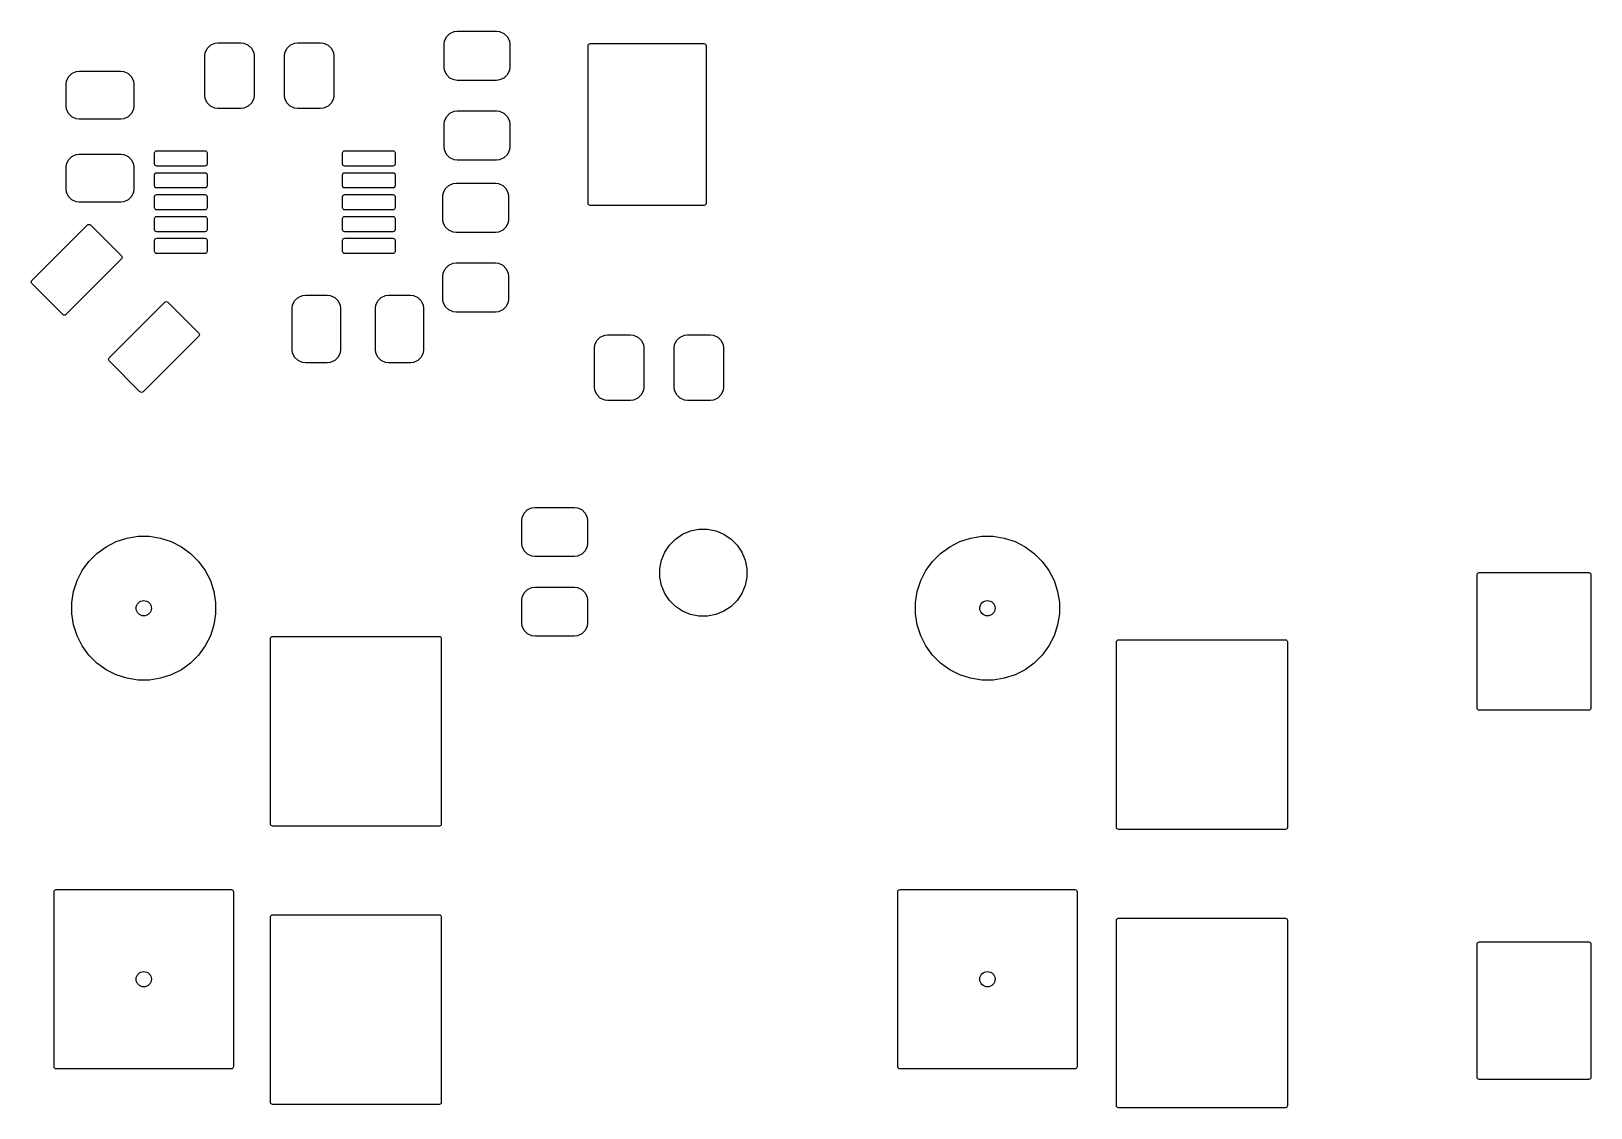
# Model space of a CAD drawing. Header units: inches. Extents: x 0.27 to 5.32, y 0.14 to 3.22.
# Drawn here: x 1.335 to 2.74, y 0.145 to 1.115 of the extents above; entities that cross this region are included whole.
import ezdxf

# ---------------------------------------------------------------- set-up
doc = ezdxf.new("R2010")
doc.units = ezdxf.units.IN
doc.header["$MEASUREMENT"] = 0
doc.layers.add('BLACK', color=250, linetype='CONTINUOUS')

msp = doc.modelspace()

# ---------------------------------------------------------------- linework, layer by layer
at = {"layer": 'BLACK', "linetype": 'CONTINUOUS'}
for p, q in [((1.7073, 1.1058), (1.7091, 1.1098)), ((1.7091, 1.1098), (1.7122, 1.1129)), ((1.7122, 1.1129), (1.7161, 1.1146)), ((1.7161, 1.1146), (1.7188, 1.1149)), ((1.7188, 1.1149), (1.7543, 1.1149)), ((1.7543, 1.1149), (1.757, 1.1146)), ((1.757, 1.1146), (1.7609, 1.1129)), ((1.7609, 1.1129), (1.764, 1.1098)), ((1.764, 1.1098), (1.7658, 1.1058)), ((1.4918, 1.0953), (1.4935, 1.0992)), ((1.4935, 1.0992), (1.4966, 1.1023)), ((1.4966, 1.1023), (1.5006, 1.1041)), ((1.5006, 1.1041), (1.5033, 1.1044)), ((1.5033, 1.1044), (1.524, 1.1044)), ((1.524, 1.1044), (1.5267, 1.1041)), ((1.5267, 1.1041), (1.5306, 1.1023)), ((1.5306, 1.1023), (1.5337, 1.0992)), ((1.5337, 1.0992), (1.5355, 1.0953)), ((1.5636, 1.0953), (1.5654, 1.0992)), ((1.5654, 1.0992), (1.5685, 1.1023)), ((1.5685, 1.1023), (1.5724, 1.1041)), ((1.5724, 1.1041), (1.5751, 1.1044)), ((1.5751, 1.1044), (1.5958, 1.1044)), ((1.5958, 1.1044), (1.5985, 1.1041)), ((1.5985, 1.1041), (1.6025, 1.1023)), ((1.6025, 1.1023), (1.6055, 1.0992)), ((1.6055, 1.0992), (1.6073, 1.0953)), ((1.707, 1.1031), (1.7073, 1.1058)), ((1.707, 1.0824), (1.707, 1.1031)), ((1.7658, 1.1058), (1.7661, 1.1031)), ((1.7661, 1.1031), (1.7661, 1.0824)), ((1.8366, 1.1017), (1.8368, 1.1025)), ((1.8366, 0.96), (1.8366, 1.1017)), ((1.8368, 1.1025), (1.8372, 1.1031)), ((1.8372, 1.1031), (1.8378, 1.1035)), ((1.8378, 1.1035), (1.8386, 1.1037)), ((1.8386, 1.1037), (1.941, 1.1037)), ((1.941, 1.1037), (1.9417, 1.1035)), ((1.9417, 1.1035), (1.9423, 1.1031)), ((1.9423, 1.1031), (1.9428, 1.1025)), ((1.9428, 1.1025), (1.9429, 1.1017)), ((1.9429, 1.1017), (1.9429, 0.96)), ((1.4915, 1.0926), (1.4918, 1.0953)), ((1.4915, 1.0571), (1.4915, 1.0926)), ((1.5355, 1.0953), (1.5358, 1.0926)), ((1.5358, 1.0926), (1.5358, 1.0571)), ((1.5633, 1.0926), (1.5636, 1.0953)), ((1.5633, 1.0571), (1.5633, 1.0926)), ((1.6073, 1.0953), (1.6076, 1.0926)), ((1.6076, 1.0926), (1.6076, 1.0571)), ((1.7073, 1.0797), (1.707, 1.0824)), ((1.7661, 1.0824), (1.7658, 1.0797)), ((1.3666, 1.0672), (1.3669, 1.0699)), ((1.3669, 1.0699), (1.3686, 1.0738)), ((1.3686, 1.0738), (1.3717, 1.0769)), ((1.3717, 1.0769), (1.3757, 1.0787)), ((1.3757, 1.0787), (1.3784, 1.079)), ((1.3784, 1.079), (1.4158, 1.079)), ((1.4158, 1.079), (1.4185, 1.0787)), ((1.4185, 1.0787), (1.4225, 1.0769)), ((1.4225, 1.0769), (1.4255, 1.0738)), ((1.4255, 1.0738), (1.4273, 1.0699)), ((1.4273, 1.0699), (1.4276, 1.0672)), ((1.7091, 1.0758), (1.7073, 1.0797)), ((1.7122, 1.0727), (1.7091, 1.0758)), ((1.7161, 1.071), (1.7122, 1.0727)), ((1.7188, 1.0706), (1.7161, 1.071)), ((1.7543, 1.0706), (1.7188, 1.0706)), ((1.757, 1.071), (1.7543, 1.0706)), ((1.7609, 1.0727), (1.757, 1.071)), ((1.764, 1.0758), (1.7609, 1.0727)), ((1.7658, 1.0797), (1.764, 1.0758)), ((1.3666, 1.0475), (1.3666, 1.0672)), ((1.4276, 1.0672), (1.4276, 1.0475)), ((1.4918, 1.0544), (1.4915, 1.0571)), ((1.4935, 1.0505), (1.4918, 1.0544)), ((1.5355, 1.0544), (1.5337, 1.0505)), ((1.5358, 1.0571), (1.5355, 1.0544)), ((1.5636, 1.0544), (1.5633, 1.0571)), ((1.5654, 1.0505), (1.5636, 1.0544)), ((1.6073, 1.0544), (1.6055, 1.0505)), ((1.6076, 1.0571), (1.6073, 1.0544)), ((1.3669, 1.0448), (1.3666, 1.0475)), ((1.3686, 1.0408), (1.3669, 1.0448)), ((1.3717, 1.0377), (1.3686, 1.0408)), ((1.4255, 1.0408), (1.4225, 1.0377)), ((1.4273, 1.0448), (1.4255, 1.0408)), ((1.4276, 1.0475), (1.4273, 1.0448)), ((1.4966, 1.0474), (1.4935, 1.0505)), ((1.5006, 1.0456), (1.4966, 1.0474)), ((1.5033, 1.0453), (1.5006, 1.0456)), ((1.524, 1.0453), (1.5033, 1.0453)), ((1.5267, 1.0456), (1.524, 1.0453)), ((1.5306, 1.0474), (1.5267, 1.0456)), ((1.5337, 1.0505), (1.5306, 1.0474)), ((1.5685, 1.0474), (1.5654, 1.0505)), ((1.5724, 1.0456), (1.5685, 1.0474)), ((1.5751, 1.0453), (1.5724, 1.0456)), ((1.5958, 1.0453), (1.5751, 1.0453)), ((1.5985, 1.0456), (1.5958, 1.0453)), ((1.6025, 1.0474), (1.5985, 1.0456)), ((1.6055, 1.0505), (1.6025, 1.0474)), ((1.7091, 1.0379), (1.7122, 1.041)), ((1.7122, 1.041), (1.7161, 1.0428)), ((1.7161, 1.0428), (1.7188, 1.0431)), ((1.7188, 1.0431), (1.7543, 1.0431)), ((1.7543, 1.0431), (1.757, 1.0428)), ((1.757, 1.0428), (1.7609, 1.041)), ((1.7609, 1.041), (1.764, 1.0379)), ((1.3757, 1.036), (1.3717, 1.0377)), ((1.3784, 1.0357), (1.3757, 1.036)), ((1.4158, 1.0357), (1.3784, 1.0357)), ((1.4185, 1.036), (1.4158, 1.0357)), ((1.4225, 1.0377), (1.4185, 1.036)), ((1.707, 1.0313), (1.7073, 1.034)), ((1.707, 1.0106), (1.707, 1.0313)), ((1.7073, 1.034), (1.7091, 1.0379)), ((1.764, 1.0379), (1.7658, 1.034)), ((1.7658, 1.034), (1.7661, 1.0313)), ((1.7661, 1.0313), (1.7661, 1.0106)), ((1.3669, 0.9951), (1.3686, 0.999)), ((1.3686, 0.999), (1.3717, 1.0021)), ((1.3717, 1.0021), (1.3757, 1.0039)), ((1.3757, 1.0039), (1.3784, 1.0042)), ((1.3784, 1.0042), (1.4158, 1.0042)), ((1.4158, 1.0042), (1.4185, 1.0039)), ((1.4185, 1.0039), (1.4225, 1.0021)), ((1.4225, 1.0021), (1.4255, 0.999)), ((1.4255, 0.999), (1.4273, 0.9951)), ((1.4463, 1.0052), (1.4464, 1.0059)), ((1.4463, 0.9953), (1.4463, 1.0052)), ((1.4464, 1.0059), (1.4469, 1.0065)), ((1.4469, 1.0065), (1.4475, 1.007)), ((1.4475, 1.007), (1.4483, 1.0071)), ((1.4483, 1.0071), (1.4916, 1.0071)), ((1.4916, 1.0071), (1.4923, 1.007)), ((1.4923, 1.007), (1.493, 1.0065)), ((1.493, 1.0065), (1.4934, 1.0059)), ((1.4934, 1.0059), (1.4935, 1.0052)), ((1.4935, 1.0052), (1.4935, 0.9953)), ((1.6156, 1.0052), (1.6157, 1.0059)), ((1.6156, 0.9953), (1.6156, 1.0052)), ((1.6157, 1.0059), (1.6162, 1.0065)), ((1.6162, 1.0065), (1.6168, 1.007)), ((1.6168, 1.007), (1.6176, 1.0071)), ((1.6176, 1.0071), (1.6609, 1.0071)), ((1.6609, 1.0071), (1.6616, 1.007)), ((1.6616, 1.007), (1.6623, 1.0065)), ((1.6623, 1.0065), (1.6627, 1.0059)), ((1.6627, 1.0059), (1.6628, 1.0052)), ((1.6628, 1.0052), (1.6628, 0.9953)), ((1.7073, 1.0079), (1.707, 1.0106)), ((1.7091, 1.0039), (1.7073, 1.0079)), ((1.7122, 1.0009), (1.7091, 1.0039)), ((1.7161, 0.9991), (1.7122, 1.0009)), ((1.7188, 0.9988), (1.7161, 0.9991)), ((1.7543, 0.9988), (1.7188, 0.9988)), ((1.757, 0.9991), (1.7543, 0.9988)), ((1.7609, 1.0009), (1.757, 0.9991)), ((1.764, 1.0039), (1.7609, 1.0009)), ((1.7658, 1.0079), (1.764, 1.0039)), ((1.7661, 1.0106), (1.7658, 1.0079)), ((1.3666, 0.9924), (1.3669, 0.9951)), ((1.3666, 0.9727), (1.3666, 0.9924)), ((1.4273, 0.9951), (1.4276, 0.9924)), ((1.4276, 0.9924), (1.4276, 0.9727)), ((1.4464, 0.9946), (1.4463, 0.9953)), ((1.4463, 0.9855), (1.4464, 0.9862)), ((1.4463, 0.9756), (1.4463, 0.9855)), ((1.4469, 0.9939), (1.4464, 0.9946)), ((1.4464, 0.9862), (1.4469, 0.9869)), ((1.4475, 0.9935), (1.4469, 0.9939)), ((1.4469, 0.9869), (1.4475, 0.9873)), ((1.4483, 0.9933), (1.4475, 0.9935)), ((1.4475, 0.9873), (1.4483, 0.9874)), ((1.4916, 0.9933), (1.4483, 0.9933)), ((1.4483, 0.9874), (1.4916, 0.9874)), ((1.4923, 0.9935), (1.4916, 0.9933)), ((1.4916, 0.9874), (1.4923, 0.9873)), ((1.493, 0.9939), (1.4923, 0.9935)), ((1.4923, 0.9873), (1.493, 0.9869)), ((1.4934, 0.9946), (1.493, 0.9939)), ((1.493, 0.9869), (1.4934, 0.9862)), ((1.4935, 0.9953), (1.4934, 0.9946)), ((1.4934, 0.9862), (1.4935, 0.9855)), ((1.4935, 0.9855), (1.4935, 0.9756)), ((1.6157, 0.9946), (1.6156, 0.9953)), ((1.6156, 0.9855), (1.6157, 0.9862)), ((1.6156, 0.9756), (1.6156, 0.9855)), ((1.6162, 0.9939), (1.6157, 0.9946)), ((1.6157, 0.9862), (1.6162, 0.9869)), ((1.6168, 0.9935), (1.6162, 0.9939)), ((1.6162, 0.9869), (1.6168, 0.9873)), ((1.6176, 0.9933), (1.6168, 0.9935)), ((1.6168, 0.9873), (1.6176, 0.9874)), ((1.6609, 0.9933), (1.6176, 0.9933)), ((1.6176, 0.9874), (1.6609, 0.9874)), ((1.6616, 0.9935), (1.6609, 0.9933)), ((1.6609, 0.9874), (1.6616, 0.9873)), ((1.6623, 0.9939), (1.6616, 0.9935)), ((1.6616, 0.9873), (1.6623, 0.9869)), ((1.6627, 0.9946), (1.6623, 0.9939)), ((1.6623, 0.9869), (1.6627, 0.9862)), ((1.6628, 0.9953), (1.6627, 0.9946)), ((1.6627, 0.9862), (1.6628, 0.9855)), ((1.6628, 0.9855), (1.6628, 0.9756)), ((1.3669, 0.97), (1.3666, 0.9727)), ((1.3686, 0.966), (1.3669, 0.97)), ((1.4273, 0.97), (1.4255, 0.966)), ((1.4276, 0.9727), (1.4273, 0.97)), ((1.4464, 0.9749), (1.4463, 0.9756)), ((1.4469, 0.9742), (1.4464, 0.9749)), ((1.4475, 0.9738), (1.4469, 0.9742)), ((1.4483, 0.9737), (1.4475, 0.9738)), ((1.4916, 0.9737), (1.4483, 0.9737)), ((1.4923, 0.9738), (1.4916, 0.9737)), ((1.493, 0.9742), (1.4923, 0.9738)), ((1.4934, 0.9749), (1.493, 0.9742)), ((1.4935, 0.9756), (1.4934, 0.9749)), ((1.6157, 0.9749), (1.6156, 0.9756)), ((1.6162, 0.9742), (1.6157, 0.9749)), ((1.6168, 0.9738), (1.6162, 0.9742)), ((1.6176, 0.9737), (1.6168, 0.9738)), ((1.6609, 0.9737), (1.6176, 0.9737)), ((1.6616, 0.9738), (1.6609, 0.9737)), ((1.6623, 0.9742), (1.6616, 0.9738)), ((1.6627, 0.9749), (1.6623, 0.9742)), ((1.6628, 0.9756), (1.6627, 0.9749)), ((1.7063, 0.9688), (1.7081, 0.9728)), ((1.7081, 0.9728), (1.7112, 0.9759)), ((1.7112, 0.9759), (1.7151, 0.9776)), ((1.7151, 0.9776), (1.7178, 0.9779)), ((1.7178, 0.9779), (1.7533, 0.9779)), ((1.7533, 0.9779), (1.756, 0.9776)), ((1.756, 0.9776), (1.7599, 0.9759)), ((1.7599, 0.9759), (1.763, 0.9728)), ((1.763, 0.9728), (1.7648, 0.9688)), ((1.3717, 0.9629), (1.3686, 0.966)), ((1.3757, 0.9612), (1.3717, 0.9629)), ((1.3784, 0.9609), (1.3757, 0.9612)), ((1.4158, 0.9609), (1.3784, 0.9609)), ((1.4185, 0.9612), (1.4158, 0.9609)), ((1.4225, 0.9629), (1.4185, 0.9612)), ((1.4255, 0.966), (1.4225, 0.9629)), ((1.4463, 0.9658), (1.4464, 0.9665)), ((1.4463, 0.9559), (1.4463, 0.9658)), ((1.4464, 0.9552), (1.4463, 0.9559)), ((1.4464, 0.9665), (1.4469, 0.9672)), ((1.4469, 0.9546), (1.4464, 0.9552)), ((1.4469, 0.9672), (1.4475, 0.9676)), ((1.4475, 0.9676), (1.4483, 0.9678)), ((1.4483, 0.9678), (1.4916, 0.9678)), ((1.4916, 0.9678), (1.4923, 0.9676)), ((1.4923, 0.9676), (1.493, 0.9672)), ((1.493, 0.9672), (1.4934, 0.9665)), ((1.4934, 0.9552), (1.493, 0.9546)), ((1.4934, 0.9665), (1.4935, 0.9658)), ((1.4935, 0.9559), (1.4934, 0.9552)), ((1.4935, 0.9658), (1.4935, 0.9559)), ((1.6156, 0.9658), (1.6157, 0.9665)), ((1.6156, 0.9559), (1.6156, 0.9658)), ((1.6157, 0.9552), (1.6156, 0.9559)), ((1.6157, 0.9665), (1.6162, 0.9672)), ((1.6162, 0.9546), (1.6157, 0.9552)), ((1.6162, 0.9672), (1.6168, 0.9676)), ((1.6168, 0.9676), (1.6176, 0.9678)), ((1.6176, 0.9678), (1.6609, 0.9678)), ((1.6609, 0.9678), (1.6616, 0.9676)), ((1.6616, 0.9676), (1.6623, 0.9672)), ((1.6623, 0.9672), (1.6627, 0.9665)), ((1.6627, 0.9552), (1.6623, 0.9546)), ((1.6627, 0.9665), (1.6628, 0.9658)), ((1.6628, 0.9559), (1.6627, 0.9552)), ((1.6628, 0.9658), (1.6628, 0.9559)), ((1.706, 0.9661), (1.7063, 0.9688)), ((1.706, 0.9454), (1.706, 0.9661)), ((1.7648, 0.9688), (1.7651, 0.9661)), ((1.7651, 0.9661), (1.7651, 0.9454)), ((1.8368, 0.9592), (1.8366, 0.96)), ((1.8372, 0.9586), (1.8368, 0.9592)), ((1.8378, 0.9582), (1.8372, 0.9586)), ((1.8386, 0.958), (1.8378, 0.9582)), ((1.941, 0.958), (1.8386, 0.958)), ((1.9417, 0.9582), (1.941, 0.958)), ((1.9423, 0.9586), (1.9417, 0.9582)), ((1.9428, 0.9592), (1.9423, 0.9586)), ((1.9429, 0.96), (1.9428, 0.9592)), ((1.4463, 0.9461), (1.4464, 0.9469)), ((1.4463, 0.9363), (1.4463, 0.9461)), ((1.4464, 0.9469), (1.4469, 0.9475)), ((1.4475, 0.9541), (1.4469, 0.9546)), ((1.4469, 0.9475), (1.4475, 0.9479)), ((1.4483, 0.954), (1.4475, 0.9541)), ((1.4475, 0.9479), (1.4483, 0.9481)), ((1.4916, 0.954), (1.4483, 0.954)), ((1.4483, 0.9481), (1.4916, 0.9481)), ((1.4923, 0.9541), (1.4916, 0.954)), ((1.4916, 0.9481), (1.4923, 0.9479)), ((1.493, 0.9546), (1.4923, 0.9541)), ((1.4923, 0.9479), (1.493, 0.9475)), ((1.493, 0.9475), (1.4934, 0.9469)), ((1.4934, 0.9469), (1.4935, 0.9461)), ((1.4935, 0.9461), (1.4935, 0.9363)), ((1.6156, 0.9461), (1.6157, 0.9469)), ((1.6156, 0.9363), (1.6156, 0.9461)), ((1.6157, 0.9469), (1.6162, 0.9475)), ((1.6168, 0.9541), (1.6162, 0.9546)), ((1.6162, 0.9475), (1.6168, 0.9479)), ((1.6176, 0.954), (1.6168, 0.9541)), ((1.6168, 0.9479), (1.6176, 0.9481)), ((1.6609, 0.954), (1.6176, 0.954)), ((1.6176, 0.9481), (1.6609, 0.9481)), ((1.6616, 0.9541), (1.6609, 0.954)), ((1.6609, 0.9481), (1.6616, 0.9479)), ((1.6623, 0.9546), (1.6616, 0.9541)), ((1.6616, 0.9479), (1.6623, 0.9475)), ((1.6623, 0.9475), (1.6627, 0.9469)), ((1.6627, 0.9469), (1.6628, 0.9461)), ((1.6628, 0.9461), (1.6628, 0.9363)), ((1.7063, 0.9427), (1.706, 0.9454)), ((1.7081, 0.9388), (1.7063, 0.9427)), ((1.7648, 0.9427), (1.763, 0.9388)), ((1.7651, 0.9454), (1.7648, 0.9427)), ((1.3357, 0.8903), (1.3858, 0.9404)), ((1.3858, 0.9404), (1.3864, 0.9408)), ((1.3864, 0.9408), (1.3872, 0.9409)), ((1.3872, 0.9409), (1.388, 0.9408)), ((1.388, 0.9408), (1.3886, 0.9404)), ((1.3886, 0.9404), (1.4164, 0.9125)), ((1.4464, 0.9355), (1.4463, 0.9363)), ((1.4463, 0.9264), (1.4464, 0.9272)), ((1.4469, 0.9349), (1.4464, 0.9355)), ((1.4464, 0.9272), (1.4469, 0.9278)), ((1.4475, 0.9344), (1.4469, 0.9349)), ((1.4469, 0.9278), (1.4475, 0.9282)), ((1.4483, 0.9343), (1.4475, 0.9344)), ((1.4475, 0.9282), (1.4483, 0.9284)), ((1.4916, 0.9343), (1.4483, 0.9343)), ((1.4483, 0.9284), (1.4916, 0.9284)), ((1.4923, 0.9344), (1.4916, 0.9343)), ((1.4916, 0.9284), (1.4923, 0.9282)), ((1.493, 0.9349), (1.4923, 0.9344)), ((1.4923, 0.9282), (1.493, 0.9278)), ((1.4934, 0.9355), (1.493, 0.9349)), ((1.493, 0.9278), (1.4934, 0.9272)), ((1.4935, 0.9363), (1.4934, 0.9355)), ((1.4934, 0.9272), (1.4935, 0.9264)), ((1.6157, 0.9355), (1.6156, 0.9363)), ((1.6156, 0.9264), (1.6157, 0.9272)), ((1.6162, 0.9349), (1.6157, 0.9355)), ((1.6157, 0.9272), (1.6162, 0.9278)), ((1.6168, 0.9344), (1.6162, 0.9349)), ((1.6162, 0.9278), (1.6168, 0.9282)), ((1.6176, 0.9343), (1.6168, 0.9344)), ((1.6168, 0.9282), (1.6176, 0.9284)), ((1.6609, 0.9343), (1.6176, 0.9343)), ((1.6176, 0.9284), (1.6609, 0.9284)), ((1.6616, 0.9344), (1.6609, 0.9343)), ((1.6609, 0.9284), (1.6616, 0.9282)), ((1.6623, 0.9349), (1.6616, 0.9344)), ((1.6616, 0.9282), (1.6623, 0.9278)), ((1.6627, 0.9355), (1.6623, 0.9349)), ((1.6623, 0.9278), (1.6627, 0.9272)), ((1.6628, 0.9363), (1.6627, 0.9355)), ((1.6627, 0.9272), (1.6628, 0.9264)), ((1.7112, 0.9357), (1.7081, 0.9388)), ((1.7151, 0.934), (1.7112, 0.9357)), ((1.7178, 0.9336), (1.7151, 0.934)), ((1.7533, 0.9336), (1.7178, 0.9336)), ((1.756, 0.934), (1.7533, 0.9336)), ((1.7599, 0.9357), (1.756, 0.934)), ((1.763, 0.9388), (1.7599, 0.9357)), ((1.4463, 0.9166), (1.4463, 0.9264)), ((1.4464, 0.9158), (1.4463, 0.9166)), ((1.4469, 0.9152), (1.4464, 0.9158)), ((1.4475, 0.9148), (1.4469, 0.9152)), ((1.4483, 0.9146), (1.4475, 0.9148)), ((1.4916, 0.9146), (1.4483, 0.9146)), ((1.4923, 0.9148), (1.4916, 0.9146)), ((1.493, 0.9152), (1.4923, 0.9148)), ((1.4934, 0.9158), (1.493, 0.9152)), ((1.4935, 0.9166), (1.4934, 0.9158)), ((1.4935, 0.9264), (1.4935, 0.9166)), ((1.6156, 0.9166), (1.6156, 0.9264)), ((1.6157, 0.9158), (1.6156, 0.9166)), ((1.6162, 0.9152), (1.6157, 0.9158)), ((1.6168, 0.9148), (1.6162, 0.9152)), ((1.6176, 0.9146), (1.6168, 0.9148)), ((1.6609, 0.9146), (1.6176, 0.9146)), ((1.6616, 0.9148), (1.6609, 0.9146)), ((1.6623, 0.9152), (1.6616, 0.9148)), ((1.6627, 0.9158), (1.6623, 0.9152)), ((1.6628, 0.9166), (1.6627, 0.9158)), ((1.6628, 0.9264), (1.6628, 0.9166)), ((1.4164, 0.9097), (1.3663, 0.8596)), ((1.4164, 0.9125), (1.4169, 0.9119)), ((1.4169, 0.9104), (1.4164, 0.9097)), ((1.4169, 0.9119), (1.417, 0.9111)), ((1.417, 0.9111), (1.4169, 0.9104)), ((1.7063, 0.897), (1.7081, 0.9009)), ((1.7081, 0.9009), (1.7112, 0.904)), ((1.7112, 0.904), (1.7151, 0.9058)), ((1.7151, 0.9058), (1.7178, 0.9061)), ((1.7178, 0.9061), (1.7533, 0.9061)), ((1.7533, 0.9061), (1.756, 0.9058)), ((1.756, 0.9058), (1.7599, 0.904)), ((1.7599, 0.904), (1.763, 0.9009)), ((1.763, 0.9009), (1.7648, 0.897)), ((1.3351, 0.8889), (1.3353, 0.8896)), ((1.3353, 0.8881), (1.3351, 0.8889)), ((1.3353, 0.8896), (1.3357, 0.8903)), ((1.3357, 0.8875), (1.3353, 0.8881)), ((1.3635, 0.8596), (1.3357, 0.8875)), ((1.706, 0.8943), (1.7063, 0.897)), ((1.706, 0.8736), (1.706, 0.8943)), ((1.7648, 0.897), (1.7651, 0.8943)), ((1.7651, 0.8943), (1.7651, 0.8736)), ((1.4554, 0.8708), (1.456, 0.8712)), ((1.456, 0.8712), (1.4568, 0.8713)), ((1.4568, 0.8713), (1.4576, 0.8712)), ((1.4576, 0.8712), (1.4582, 0.8708)), ((1.5706, 0.8681), (1.5724, 0.8721)), ((1.5724, 0.8721), (1.5755, 0.8751)), ((1.5755, 0.8751), (1.5794, 0.8769)), ((1.5794, 0.8769), (1.5821, 0.8772)), ((1.5821, 0.8772), (1.6018, 0.8772)), ((1.6018, 0.8772), (1.6045, 0.8769)), ((1.6045, 0.8769), (1.6085, 0.8751)), ((1.6085, 0.8751), (1.6116, 0.8721)), ((1.6116, 0.8721), (1.6133, 0.8681)), ((1.6454, 0.8681), (1.6472, 0.8721)), ((1.6472, 0.8721), (1.6503, 0.8751)), ((1.6503, 0.8751), (1.6542, 0.8769)), ((1.6542, 0.8769), (1.6569, 0.8772)), ((1.6569, 0.8772), (1.6766, 0.8772)), ((1.6766, 0.8772), (1.6793, 0.8769)), ((1.6793, 0.8769), (1.6833, 0.8751)), ((1.6833, 0.8751), (1.6864, 0.8721)), ((1.6864, 0.8721), (1.6881, 0.8681)), ((1.7063, 0.8709), (1.706, 0.8736)), ((1.7081, 0.8669), (1.7063, 0.8709)), ((1.7648, 0.8709), (1.763, 0.8669)), ((1.7651, 0.8736), (1.7648, 0.8709)), ((1.3642, 0.8592), (1.3635, 0.8596)), ((1.3649, 0.8591), (1.3642, 0.8592)), ((1.3657, 0.8592), (1.3649, 0.8591)), ((1.3663, 0.8596), (1.3657, 0.8592)), ((1.4053, 0.8207), (1.4554, 0.8708)), ((1.4582, 0.8708), (1.486, 0.8429)), ((1.5703, 0.8654), (1.5706, 0.8681)), ((1.5703, 0.828), (1.5703, 0.8654)), ((1.6133, 0.8681), (1.6136, 0.8654)), ((1.6136, 0.8654), (1.6136, 0.828)), ((1.6451, 0.8654), (1.6454, 0.8681)), ((1.6451, 0.828), (1.6451, 0.8654)), ((1.6881, 0.8681), (1.6884, 0.8654)), ((1.6884, 0.8654), (1.6884, 0.828)), ((1.7112, 0.8639), (1.7081, 0.8669)), ((1.7151, 0.8621), (1.7112, 0.8639)), ((1.7178, 0.8618), (1.7151, 0.8621)), ((1.7533, 0.8618), (1.7178, 0.8618)), ((1.756, 0.8621), (1.7533, 0.8618)), ((1.7599, 0.8639), (1.756, 0.8621)), ((1.763, 0.8669), (1.7599, 0.8639)), ((1.486, 0.8429), (1.4865, 0.8423)), ((1.486, 0.8401), (1.4359, 0.79)), ((1.4865, 0.8408), (1.486, 0.8401)), ((1.4865, 0.8423), (1.4866, 0.8415)), ((1.4866, 0.8415), (1.4865, 0.8408)), ((1.8425, 0.8296), (1.8428, 0.8323)), ((1.8425, 0.7941), (1.8425, 0.8296)), ((1.8428, 0.8323), (1.8445, 0.8362)), ((1.8445, 0.8362), (1.8476, 0.8393)), ((1.8476, 0.8393), (1.8516, 0.8411)), ((1.8516, 0.8411), (1.8543, 0.8414)), ((1.8543, 0.8414), (1.875, 0.8414)), ((1.875, 0.8414), (1.8777, 0.8411)), ((1.8777, 0.8411), (1.8816, 0.8393)), ((1.8816, 0.8393), (1.8847, 0.8362)), ((1.8847, 0.8362), (1.8865, 0.8323)), ((1.8865, 0.8323), (1.8868, 0.8296)), ((1.8868, 0.8296), (1.8868, 0.7941)), ((1.9143, 0.8296), (1.9146, 0.8323)), ((1.9143, 0.7941), (1.9143, 0.8296)), ((1.9146, 0.8323), (1.9164, 0.8362)), ((1.9164, 0.8362), (1.9195, 0.8393)), ((1.9195, 0.8393), (1.9234, 0.8411)), ((1.9234, 0.8411), (1.9261, 0.8414)), ((1.9261, 0.8414), (1.9468, 0.8414)), ((1.9468, 0.8414), (1.9495, 0.8411)), ((1.9495, 0.8411), (1.9535, 0.8393)), ((1.9535, 0.8393), (1.9565, 0.8362)), ((1.9565, 0.8362), (1.9583, 0.8323)), ((1.9583, 0.8323), (1.9586, 0.8296)), ((1.9586, 0.8296), (1.9586, 0.7941)), ((1.4047, 0.8193), (1.4049, 0.82)), ((1.4049, 0.8185), (1.4047, 0.8193)), ((1.4049, 0.82), (1.4053, 0.8207)), ((1.4053, 0.8179), (1.4049, 0.8185)), ((1.4331, 0.79), (1.4053, 0.8179)), ((1.5706, 0.8253), (1.5703, 0.828)), ((1.5724, 0.8213), (1.5706, 0.8253)), ((1.5755, 0.8182), (1.5724, 0.8213)), ((1.5794, 0.8165), (1.5755, 0.8182)), ((1.5821, 0.8162), (1.5794, 0.8165)), ((1.6018, 0.8162), (1.5821, 0.8162)), ((1.6045, 0.8165), (1.6018, 0.8162)), ((1.6085, 0.8182), (1.6045, 0.8165)), ((1.6116, 0.8213), (1.6085, 0.8182)), ((1.6133, 0.8253), (1.6116, 0.8213)), ((1.6136, 0.828), (1.6133, 0.8253)), ((1.6454, 0.8253), (1.6451, 0.828)), ((1.6472, 0.8213), (1.6454, 0.8253)), ((1.6503, 0.8182), (1.6472, 0.8213)), ((1.6542, 0.8165), (1.6503, 0.8182)), ((1.6569, 0.8162), (1.6542, 0.8165)), ((1.6766, 0.8162), (1.6569, 0.8162)), ((1.6793, 0.8165), (1.6766, 0.8162)), ((1.6833, 0.8182), (1.6793, 0.8165)), ((1.6864, 0.8213), (1.6833, 0.8182)), ((1.6881, 0.8253), (1.6864, 0.8213)), ((1.6884, 0.828), (1.6881, 0.8253)), ((1.4338, 0.7896), (1.4331, 0.79)), ((1.4345, 0.7895), (1.4338, 0.7896)), ((1.4353, 0.7896), (1.4345, 0.7895)), ((1.4359, 0.79), (1.4353, 0.7896)), ((1.8428, 0.7914), (1.8425, 0.7941)), ((1.8445, 0.7875), (1.8428, 0.7914)), ((1.8476, 0.7844), (1.8445, 0.7875)), ((1.8847, 0.7875), (1.8816, 0.7844)), ((1.8865, 0.7914), (1.8847, 0.7875)), ((1.8868, 0.7941), (1.8865, 0.7914)), ((1.9146, 0.7914), (1.9143, 0.7941)), ((1.9164, 0.7875), (1.9146, 0.7914)), ((1.9195, 0.7844), (1.9164, 0.7875)), ((1.9565, 0.7875), (1.9535, 0.7844)), ((1.9583, 0.7914), (1.9565, 0.7875)), ((1.9586, 0.7941), (1.9583, 0.7914)), ((1.8516, 0.7826), (1.8476, 0.7844)), ((1.8543, 0.7823), (1.8516, 0.7826)), ((1.875, 0.7823), (1.8543, 0.7823)), ((1.8777, 0.7826), (1.875, 0.7823)), ((1.8816, 0.7844), (1.8777, 0.7826)), ((1.9234, 0.7826), (1.9195, 0.7844)), ((1.9261, 0.7823), (1.9234, 0.7826)), ((1.9468, 0.7823), (1.9261, 0.7823)), ((1.9495, 0.7826), (1.9468, 0.7823)), ((1.9535, 0.7844), (1.9495, 0.7826)), ((1.777, 0.6741), (1.7773, 0.6768)), ((1.7773, 0.6768), (1.7791, 0.6808)), ((1.7791, 0.6808), (1.7822, 0.6839)), ((1.7822, 0.6839), (1.7861, 0.6856)), ((1.7861, 0.6856), (1.7888, 0.6859)), ((1.7888, 0.6859), (1.8243, 0.6859)), ((1.8243, 0.6859), (1.827, 0.6856)), ((1.827, 0.6856), (1.8309, 0.6839)), ((1.8309, 0.6839), (1.834, 0.6808)), ((1.834, 0.6808), (1.8358, 0.6768)), ((1.8358, 0.6768), (1.8361, 0.6741)), ((1.777, 0.6534), (1.777, 0.6741)), ((1.8361, 0.6741), (1.8361, 0.6534)), ((1.9154, 0.6574), (1.9218, 0.6617)), ((1.9218, 0.6617), (1.929, 0.6647)), ((1.929, 0.6647), (1.9365, 0.6662)), ((1.9365, 0.6662), (1.9443, 0.6662)), ((1.9443, 0.6662), (1.9518, 0.6647)), ((1.9518, 0.6647), (1.959, 0.6617)), ((1.959, 0.6617), (1.9654, 0.6574)), ((1.3943, 0.6445), (1.4025, 0.6505)), ((1.4025, 0.6505), (1.4116, 0.6551)), ((1.4116, 0.6551), (1.4213, 0.6583)), ((1.4213, 0.6583), (1.4314, 0.6599)), ((1.4314, 0.6599), (1.4416, 0.6599)), ((1.4416, 0.6599), (1.4516, 0.6583)), ((1.4516, 0.6583), (1.4613, 0.6551)), ((1.4613, 0.6551), (1.4704, 0.6505)), ((1.4704, 0.6505), (1.4786, 0.6445)), ((1.7773, 0.6507), (1.777, 0.6534)), ((1.7791, 0.6468), (1.7773, 0.6507)), ((1.7822, 0.6437), (1.7791, 0.6468)), ((1.834, 0.6468), (1.8309, 0.6437)), ((1.8358, 0.6507), (1.834, 0.6468)), ((1.8361, 0.6534), (1.8358, 0.6507)), ((1.9057, 0.6456), (1.91, 0.652)), ((1.91, 0.652), (1.9154, 0.6574)), ((1.9654, 0.6574), (1.9708, 0.652)), ((1.9708, 0.652), (1.9751, 0.6456)), ((2.1541, 0.6445), (2.1624, 0.6505)), ((2.1624, 0.6505), (2.1714, 0.6551)), ((2.1714, 0.6551), (2.1811, 0.6583)), ((2.1811, 0.6583), (2.1912, 0.6599)), ((2.1912, 0.6599), (2.2014, 0.6599)), ((2.2014, 0.6599), (2.2115, 0.6583)), ((2.2115, 0.6583), (2.2212, 0.6551)), ((2.2212, 0.6551), (2.2302, 0.6505)), ((2.2302, 0.6505), (2.2385, 0.6445)), ((1.3811, 0.6291), (1.3871, 0.6373)), ((1.3871, 0.6373), (1.3943, 0.6445)), ((1.4786, 0.6445), (1.4859, 0.6373)), ((1.4859, 0.6373), (1.4918, 0.6291)), ((1.7861, 0.642), (1.7822, 0.6437)), ((1.7888, 0.6416), (1.7861, 0.642)), ((1.8243, 0.6416), (1.7888, 0.6416)), ((1.827, 0.642), (1.8243, 0.6416)), ((1.8309, 0.6437), (1.827, 0.642)), ((1.9012, 0.6309), (1.9027, 0.6384)), ((1.9027, 0.6384), (1.9057, 0.6456)), ((1.9751, 0.6456), (1.9781, 0.6384)), ((1.9781, 0.6384), (1.9796, 0.6309)), ((2.1409, 0.6291), (2.1469, 0.6373)), ((2.1469, 0.6373), (2.1541, 0.6445)), ((2.2385, 0.6445), (2.2457, 0.6373)), ((2.2457, 0.6373), (2.2517, 0.6291)), ((1.3733, 0.6103), (1.3764, 0.62)), ((1.3764, 0.62), (1.3811, 0.6291)), ((1.4918, 0.6291), (1.4965, 0.62)), ((1.4965, 0.62), (1.4996, 0.6103)), ((1.9012, 0.6231), (1.9012, 0.6309)), ((1.9027, 0.6156), (1.9012, 0.6231)), ((1.9796, 0.6231), (1.9781, 0.6156)), ((1.9796, 0.6309), (1.9796, 0.6231)), ((2.1331, 0.6103), (2.1363, 0.62)), ((2.1363, 0.62), (2.1409, 0.6291)), ((2.2517, 0.6291), (2.2563, 0.62)), ((2.2563, 0.62), (2.2595, 0.6103)), ((2.6374, 0.6252), (2.6375, 0.626)), ((2.6374, 0.5052), (2.6374, 0.6252)), ((2.6375, 0.626), (2.6379, 0.6266)), ((2.6379, 0.6266), (2.6386, 0.6271)), ((2.6386, 0.6271), (2.6393, 0.6272)), ((2.6393, 0.6272), (2.7378, 0.6272)), ((2.7378, 0.6272), (2.7385, 0.6271)), ((2.7385, 0.6271), (2.7391, 0.6266)), ((2.7391, 0.6266), (2.7396, 0.626)), ((2.7396, 0.626), (2.7397, 0.6252)), ((2.7397, 0.6252), (2.7397, 0.5052)), ((1.3717, 0.6002), (1.3733, 0.6103)), ((1.4996, 0.6103), (1.5012, 0.6002)), ((1.777, 0.6023), (1.7773, 0.605)), ((1.7773, 0.605), (1.7791, 0.6089)), ((1.7791, 0.6089), (1.7822, 0.612)), ((1.7822, 0.612), (1.7861, 0.6138)), ((1.7861, 0.6138), (1.7888, 0.6141)), ((1.7888, 0.6141), (1.8243, 0.6141)), ((1.8243, 0.6141), (1.827, 0.6138)), ((1.827, 0.6138), (1.8309, 0.612)), ((1.8309, 0.612), (1.834, 0.6089)), ((1.834, 0.6089), (1.8358, 0.605)), ((1.8358, 0.605), (1.8361, 0.6023)), ((1.9057, 0.6084), (1.9027, 0.6156)), ((1.91, 0.602), (1.9057, 0.6084)), ((1.9751, 0.6084), (1.9708, 0.602)), ((1.9781, 0.6156), (1.9751, 0.6084)), ((2.1315, 0.6002), (2.1331, 0.6103)), ((2.2595, 0.6103), (2.2611, 0.6002)), ((1.3717, 0.59), (1.3717, 0.6002)), ((1.3733, 0.58), (1.3717, 0.59)), ((1.5012, 0.59), (1.4996, 0.58)), ((1.5012, 0.6002), (1.5012, 0.59)), ((1.777, 0.5816), (1.777, 0.6023)), ((1.8361, 0.6023), (1.8361, 0.5816)), ((1.9154, 0.5966), (1.91, 0.602)), ((1.9218, 0.5923), (1.9154, 0.5966)), ((1.929, 0.5893), (1.9218, 0.5923)), ((1.959, 0.5923), (1.9518, 0.5893)), ((1.9654, 0.5966), (1.959, 0.5923)), ((1.9708, 0.602), (1.9654, 0.5966)), ((2.1315, 0.59), (2.1315, 0.6002)), ((2.1331, 0.58), (2.1315, 0.59)), ((2.2611, 0.59), (2.2595, 0.58)), ((2.2611, 0.6002), (2.2611, 0.59)), ((1.3764, 0.5703), (1.3733, 0.58)), ((1.4996, 0.58), (1.4965, 0.5703)), ((1.7773, 0.5789), (1.777, 0.5816)), ((1.7791, 0.5749), (1.7773, 0.5789)), ((1.8358, 0.5789), (1.834, 0.5749)), ((1.8361, 0.5816), (1.8358, 0.5789)), ((1.9365, 0.5878), (1.929, 0.5893)), ((1.9443, 0.5878), (1.9365, 0.5878)), ((1.9518, 0.5893), (1.9443, 0.5878)), ((2.1363, 0.5703), (2.1331, 0.58)), ((2.2595, 0.58), (2.2563, 0.5703)), ((1.3811, 0.5612), (1.3764, 0.5703)), ((1.4965, 0.5703), (1.4918, 0.5612)), ((1.5506, 0.5678), (1.5507, 0.5685)), ((1.5506, 0.4008), (1.5506, 0.5678)), ((1.5507, 0.5685), (1.5512, 0.5691)), ((1.5512, 0.5691), (1.5518, 0.5696)), ((1.5518, 0.5696), (1.5525, 0.5697)), ((1.5525, 0.5697), (1.7025, 0.5697)), ((1.7025, 0.5697), (1.7033, 0.5696)), ((1.7033, 0.5696), (1.7039, 0.5691)), ((1.7039, 0.5691), (1.7044, 0.5685)), ((1.7044, 0.5685), (1.7045, 0.5678)), ((1.7045, 0.5678), (1.7045, 0.4008)), ((1.7822, 0.5719), (1.7791, 0.5749)), ((1.7861, 0.5701), (1.7822, 0.5719)), ((1.7888, 0.5698), (1.7861, 0.5701)), ((1.8243, 0.5698), (1.7888, 0.5698)), ((1.827, 0.5701), (1.8243, 0.5698)), ((1.8309, 0.5719), (1.827, 0.5701)), ((1.834, 0.5749), (1.8309, 0.5719)), ((2.1409, 0.5612), (2.1363, 0.5703)), ((2.2563, 0.5703), (2.2517, 0.5612)), ((2.3126, 0.5647), (2.3127, 0.5655)), ((2.3126, 0.3978), (2.3126, 0.5647)), ((2.3127, 0.5655), (2.3132, 0.5661)), ((2.3132, 0.5661), (2.3138, 0.5665)), ((2.3138, 0.5665), (2.3145, 0.5667)), ((2.3145, 0.5667), (2.4645, 0.5667)), ((2.4645, 0.5667), (2.4653, 0.5665)), ((2.4653, 0.5665), (2.4659, 0.5661)), ((2.4659, 0.5661), (2.4664, 0.5655)), ((2.4664, 0.5655), (2.4665, 0.5647)), ((2.4665, 0.5647), (2.4665, 0.3978)), ((1.3871, 0.5529), (1.3811, 0.5612)), ((1.3943, 0.5457), (1.3871, 0.5529)), ((1.4859, 0.5529), (1.4786, 0.5457)), ((1.4918, 0.5612), (1.4859, 0.5529)), ((2.1469, 0.5529), (2.1409, 0.5612)), ((2.1541, 0.5457), (2.1469, 0.5529)), ((2.2457, 0.5529), (2.2385, 0.5457)), ((2.2517, 0.5612), (2.2457, 0.5529)), ((1.4025, 0.5397), (1.3943, 0.5457)), ((1.4116, 0.5351), (1.4025, 0.5397)), ((1.4213, 0.532), (1.4116, 0.5351)), ((1.4613, 0.5351), (1.4516, 0.532)), ((1.4704, 0.5397), (1.4613, 0.5351)), ((1.4786, 0.5457), (1.4704, 0.5397)), ((2.1624, 0.5397), (2.1541, 0.5457)), ((2.1714, 0.5351), (2.1624, 0.5397)), ((2.1811, 0.532), (2.1714, 0.5351)), ((2.2212, 0.5351), (2.2115, 0.532)), ((2.2302, 0.5397), (2.2212, 0.5351)), ((2.2385, 0.5457), (2.2302, 0.5397)), ((1.4314, 0.5304), (1.4213, 0.532)), ((1.4416, 0.5304), (1.4314, 0.5304)), ((1.4516, 0.532), (1.4416, 0.5304)), ((2.1912, 0.5304), (2.1811, 0.532)), ((2.2014, 0.5304), (2.1912, 0.5304)), ((2.2115, 0.532), (2.2014, 0.5304)), ((2.6375, 0.5044), (2.6374, 0.5052)), ((2.6379, 0.5038), (2.6375, 0.5044)), ((2.6386, 0.5033), (2.6379, 0.5038)), ((2.6393, 0.5032), (2.6386, 0.5033)), ((2.7378, 0.5032), (2.6393, 0.5032)), ((2.7385, 0.5033), (2.7378, 0.5032)), ((2.7391, 0.5038), (2.7385, 0.5033)), ((2.7396, 0.5044), (2.7391, 0.5038)), ((2.7397, 0.5052), (2.7396, 0.5044)), ((1.5507, 0.4001), (1.5506, 0.4008)), ((1.5512, 0.3994), (1.5507, 0.4001)), ((1.5518, 0.399), (1.5512, 0.3994)), ((1.5525, 0.3989), (1.5518, 0.399)), ((1.7025, 0.3989), (1.5525, 0.3989)), ((1.7033, 0.399), (1.7025, 0.3989)), ((1.7039, 0.3994), (1.7033, 0.399)), ((1.7044, 0.4001), (1.7039, 0.3994)), ((1.7045, 0.4008), (1.7044, 0.4001)), ((2.3127, 0.397), (2.3126, 0.3978)), ((2.3132, 0.3964), (2.3127, 0.397)), ((2.3138, 0.396), (2.3132, 0.3964)), ((2.3145, 0.3958), (2.3138, 0.396)), ((2.4645, 0.3958), (2.3145, 0.3958)), ((2.4653, 0.396), (2.4645, 0.3958)), ((2.4659, 0.3964), (2.4653, 0.396)), ((2.4664, 0.397), (2.4659, 0.3964)), ((2.4665, 0.3978), (2.4664, 0.397)), ((1.3557, 0.3396), (1.3559, 0.3404)), ((1.3557, 0.1821), (1.3557, 0.3396)), ((1.3559, 0.3404), (1.3563, 0.341)), ((1.3563, 0.341), (1.357, 0.3414)), ((1.357, 0.3414), (1.3577, 0.3416)), ((1.3577, 0.3416), (1.5152, 0.3416)), ((1.5152, 0.3416), (1.516, 0.3414)), ((1.516, 0.3414), (1.5166, 0.341)), ((1.5166, 0.341), (1.517, 0.3404)), ((1.517, 0.3404), (1.5172, 0.3396)), ((1.5172, 0.3396), (1.5172, 0.1821)), ((2.1156, 0.3396), (2.1157, 0.3404)), ((2.1156, 0.1821), (2.1156, 0.3396)), ((2.1157, 0.3404), (2.1162, 0.341)), ((2.1162, 0.341), (2.1168, 0.3414)), ((2.1168, 0.3414), (2.1176, 0.3416)), ((2.1176, 0.3416), (2.275, 0.3416)), ((2.275, 0.3416), (2.2758, 0.3414)), ((2.2758, 0.3414), (2.2764, 0.341)), ((2.2764, 0.341), (2.2769, 0.3404)), ((2.2769, 0.3404), (2.277, 0.3396)), ((2.277, 0.3396), (2.277, 0.1821)), ((1.5506, 0.317), (1.5507, 0.3177)), ((1.5506, 0.15), (1.5506, 0.317)), ((1.5507, 0.3177), (1.5512, 0.3184)), ((1.5512, 0.3184), (1.5518, 0.3188)), ((1.5518, 0.3188), (1.5525, 0.3189)), ((1.5525, 0.3189), (1.7025, 0.3189)), ((1.7025, 0.3189), (1.7033, 0.3188)), ((1.7033, 0.3188), (1.7039, 0.3184)), ((1.7039, 0.3184), (1.7044, 0.3177)), ((1.7044, 0.3177), (1.7045, 0.317)), ((1.7045, 0.317), (1.7045, 0.15)), ((2.3126, 0.3139), (2.3127, 0.3147)), ((2.3126, 0.147), (2.3126, 0.3139)), ((2.3127, 0.3147), (2.3132, 0.3153)), ((2.3132, 0.3153), (2.3138, 0.3157)), ((2.3138, 0.3157), (2.3145, 0.3159)), ((2.3145, 0.3159), (2.4645, 0.3159)), ((2.4645, 0.3159), (2.4653, 0.3157)), ((2.4653, 0.3157), (2.4659, 0.3153)), ((2.4659, 0.3153), (2.4664, 0.3147)), ((2.4664, 0.3147), (2.4665, 0.3139)), ((2.4665, 0.3139), (2.4665, 0.147)), ((2.6374, 0.2926), (2.6375, 0.2933)), ((2.6374, 0.1725), (2.6374, 0.2926)), ((2.6375, 0.2933), (2.6379, 0.294)), ((2.6379, 0.294), (2.6386, 0.2944)), ((2.6386, 0.2944), (2.6393, 0.2945)), ((2.6393, 0.2945), (2.7378, 0.2945)), ((2.7378, 0.2945), (2.7385, 0.2944)), ((2.7385, 0.2944), (2.7391, 0.294)), ((2.7391, 0.294), (2.7396, 0.2933)), ((2.7396, 0.2933), (2.7397, 0.2926)), ((2.7397, 0.2926), (2.7397, 0.1725)), ((1.3559, 0.1814), (1.3557, 0.1821)), ((1.3563, 0.1807), (1.3559, 0.1814)), ((1.357, 0.1803), (1.3563, 0.1807)), ((1.3577, 0.1802), (1.357, 0.1803)), ((1.5152, 0.1802), (1.3577, 0.1802)), ((1.516, 0.1803), (1.5152, 0.1802)), ((1.5166, 0.1807), (1.516, 0.1803)), ((1.517, 0.1814), (1.5166, 0.1807)), ((1.5172, 0.1821), (1.517, 0.1814)), ((2.1157, 0.1814), (2.1156, 0.1821)), ((2.1162, 0.1807), (2.1157, 0.1814)), ((2.1168, 0.1803), (2.1162, 0.1807)), ((2.1176, 0.1802), (2.1168, 0.1803)), ((2.275, 0.1802), (2.1176, 0.1802)), ((2.2758, 0.1803), (2.275, 0.1802)), ((2.2764, 0.1807), (2.2758, 0.1803)), ((2.2769, 0.1814), (2.2764, 0.1807)), ((2.277, 0.1821), (2.2769, 0.1814)), ((2.6375, 0.1717), (2.6374, 0.1725)), ((2.6379, 0.1711), (2.6375, 0.1717)), ((2.6386, 0.1707), (2.6379, 0.1711)), ((2.6393, 0.1705), (2.6386, 0.1707)), ((2.7378, 0.1705), (2.6393, 0.1705)), ((2.7385, 0.1707), (2.7378, 0.1705)), ((2.7391, 0.1711), (2.7385, 0.1707)), ((2.7396, 0.1717), (2.7391, 0.1711)), ((2.7397, 0.1725), (2.7396, 0.1717)), ((1.5507, 0.1493), (1.5506, 0.15)), ((1.5512, 0.1486), (1.5507, 0.1493)), ((1.5518, 0.1482), (1.5512, 0.1486)), ((1.5525, 0.1481), (1.5518, 0.1482)), ((1.7025, 0.1481), (1.5525, 0.1481)), ((1.7033, 0.1482), (1.7025, 0.1481)), ((1.7039, 0.1486), (1.7033, 0.1482)), ((1.7044, 0.1493), (1.7039, 0.1486)), ((1.7045, 0.15), (1.7044, 0.1493)), ((2.3127, 0.1462), (2.3126, 0.147)), ((2.3132, 0.1456), (2.3127, 0.1462)), ((2.3138, 0.1452), (2.3132, 0.1456)), ((2.3145, 0.145), (2.3138, 0.1452)), ((2.4645, 0.145), (2.3145, 0.145)), ((2.4653, 0.1452), (2.4645, 0.145)), ((2.4659, 0.1456), (2.4653, 0.1452)), ((2.4664, 0.1462), (2.4659, 0.1456)), ((2.4665, 0.147), (2.4664, 0.1462))]:
    msp.add_line(p, q, dxfattribs=at)
at = {"layer": 'BLACK'}
for centre in [(1.4365, 0.5951), (1.4365, 0.5951), (2.1963, 0.5951), (2.1963, 0.5951), (1.4365, 0.2609), (2.1963, 0.2609)]:
    msp.add_circle(centre, 0.00689, dxfattribs=at)
at = {"layer": 'WHITE'}
for centre in [(1.4365, 0.2609), (2.1963, 0.2609)]:
    msp.add_circle(centre, 0.00689, dxfattribs=at)

doc.saveas('drawing.dxf')
